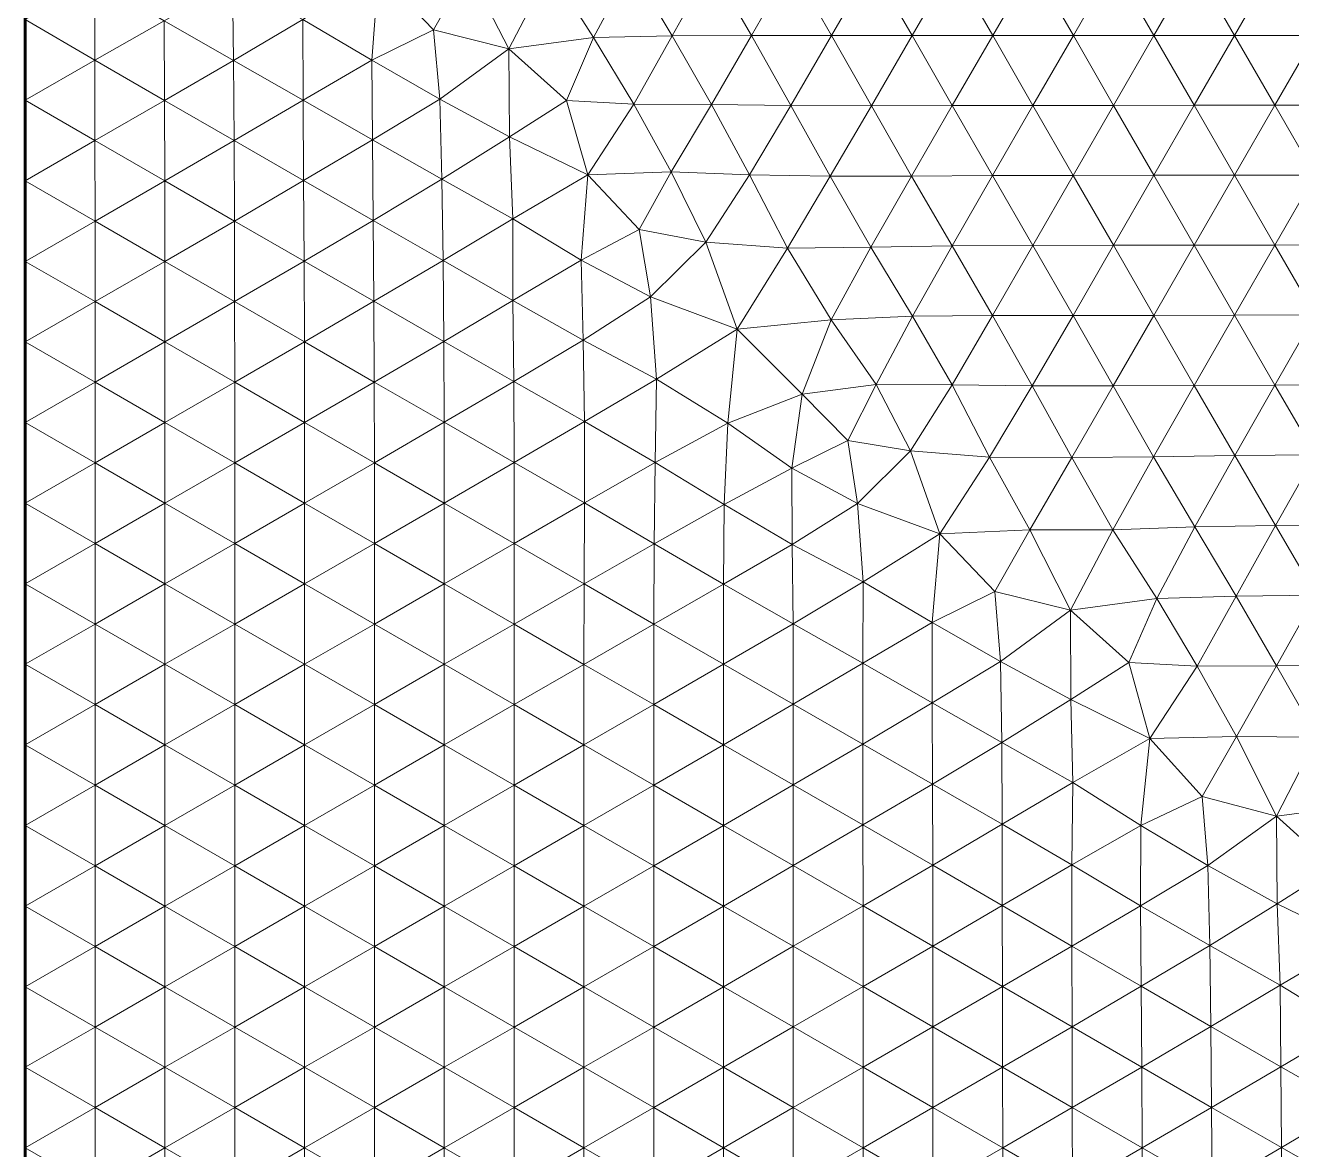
# Model space of a CAD drawing. Extents: x 1.2 to 53.9, y -43.5 to 3.2.
# Drawn here: x 17.5 to 20.642, y -34.479 to -31.689 of the extents above; entities that cross this region are included whole.
import ezdxf

# ---------------------------------------------------------------- set-up
doc = ezdxf.new("R2010")
doc.units = 0
doc.header["$MEASUREMENT"] = 0
doc.layers.add('layer', color=7, linetype='Continuous')

msp = doc.modelspace()

# ---------------------------------------------------------------- linework, layer by layer
at = {"color": 1, "lineweight": 60}
msp.add_line((17.5, -35.6743), (17.5, -23.1743), dxfattribs=at)
at = {"layer": 'layer', "color": 47, "lineweight": 9}
for points in [[(19.9999, -31.5406), (19.7999, -31.5407), (19.8998, -31.7141)], [(20.0999, -31.7139), (19.9999, -31.5406), (19.8998, -31.7141)], [(20.1999, -31.5405), (19.9999, -31.5406), (20.0999, -31.7139)], [(20.2999, -31.7138), (20.1999, -31.5405), (20.0999, -31.7139)], [(20.4, -31.5404), (20.1999, -31.5405), (20.2999, -31.7138)], [(20.5, -31.7137), (20.4, -31.5404), (20.2999, -31.7138)], [(20.6, -31.5404), (20.4, -31.5404), (20.5, -31.7137)], [(20.7, -31.7136), (20.6, -31.5404), (20.5, -31.7137)], [(20.8, -31.5404), (20.6, -31.5404), (20.7, -31.7136)], [(18.3764, -31.5575), (18.1887, -31.6742), (18.3595, -31.7751)], [(18.3764, -31.5575), (18.3595, -31.7751), (18.5124, -31.7)], [(18.5979, -31.5492), (18.3764, -31.5575), (18.5124, -31.7)], [(18.6991, -31.7471), (18.5979, -31.5492), (18.5124, -31.7)], [(18.8017, -31.5502), (18.5979, -31.5492), (18.6991, -31.7471)], [(18.9099, -31.7191), (18.8017, -31.5502), (18.6991, -31.7471)], [(19.0033, -31.5441), (18.8017, -31.5502), (18.9099, -31.7191)], [(19.1044, -31.7147), (19.0033, -31.5441), (18.9099, -31.7191)], [(19.2018, -31.5416), (19.0033, -31.5441), (19.1044, -31.7147)], [(19.3013, -31.7139), (19.2018, -31.5416), (19.1044, -31.7147)], [(19.4006, -31.5409), (19.2018, -31.5416), (19.3013, -31.7139)], [(19.5, -31.7141), (19.4006, -31.5409), (19.3013, -31.7139)], [(19.6001, -31.5408), (19.4006, -31.5409), (19.5, -31.7141)], [(19.6997, -31.7142), (19.6001, -31.5408), (19.5, -31.7141)], [(19.7999, -31.5407), (19.6001, -31.5408), (19.6997, -31.7142)], [(19.8998, -31.7141), (19.7999, -31.5407), (19.6997, -31.7142)], [(17.6728, -31.5762), (17.5, -31.6743), (17.6726, -31.7753)], [(17.6728, -31.5762), (17.6726, -31.7753), (17.8446, -31.6772)], [(18.0137, -31.5803), (17.8446, -31.6772), (18.0168, -31.7761)], [(18.0137, -31.5803), (18.0168, -31.7761), (18.1887, -31.6742)], [(17.5, -31.6743), (17.5, -31.8743), (17.6726, -31.7753)], [(17.8446, -31.6772), (17.6726, -31.7753), (17.8452, -31.8754)], [(17.8446, -31.6772), (17.8452, -31.8754), (18.0168, -31.7761)], [(18.1887, -31.6742), (18.0168, -31.7761), (18.1893, -31.8745)], [(18.1887, -31.6742), (18.1893, -31.8745), (18.3595, -31.7751)], [(18.5124, -31.7), (18.3595, -31.7751), (18.5279, -31.8718)], [(18.5124, -31.7), (18.5279, -31.8718), (18.6991, -31.7471)], [(18.9099, -31.7191), (18.6991, -31.7471), (18.8426, -31.8753)], [(19.0092, -31.8844), (18.9099, -31.7191), (18.8426, -31.8753)], [(19.1044, -31.7147), (18.9099, -31.7191), (19.0092, -31.8844)], [(19.2021, -31.8854), (19.1044, -31.7147), (19.0092, -31.8844)], [(19.3013, -31.7139), (19.1044, -31.7147), (19.2021, -31.8854)], [(19.3993, -31.8873), (19.3013, -31.7139), (19.2021, -31.8854)], [(19.5, -31.7141), (19.3013, -31.7139), (19.3993, -31.8873)], [(19.599, -31.8881), (19.5, -31.7141), (19.3993, -31.8873)], [(19.6997, -31.7142), (19.5, -31.7141), (19.599, -31.8881)], [(19.7994, -31.8879), (19.6997, -31.7142), (19.599, -31.8881)], [(19.8998, -31.7141), (19.6997, -31.7142), (19.7994, -31.8879)], [(19.9997, -31.8875), (19.8998, -31.7141), (19.7994, -31.8879)], [(20.0999, -31.7139), (19.8998, -31.7141), (19.9997, -31.8875)], [(20.1998, -31.8872), (20.0999, -31.7139), (19.9997, -31.8875)], [(20.2999, -31.7138), (20.0999, -31.7139), (20.1998, -31.8872)], [(20.3999, -31.8871), (20.2999, -31.7138), (20.1998, -31.8872)], [(20.5, -31.7137), (20.2999, -31.7138), (20.3999, -31.8871)], [(20.6, -31.887), (20.5, -31.7137), (20.3999, -31.8871)], [(20.7, -31.7136), (20.5, -31.7137), (20.6, -31.887)], [(20.8, -31.8869), (20.7, -31.7136), (20.6, -31.887)], [(18.6991, -31.7471), (18.5279, -31.8718), (18.7012, -31.9655)], [(18.8426, -31.8753), (18.6991, -31.7471), (18.7012, -31.9655)], [(17.6726, -31.7753), (17.5, -31.8743), (17.6728, -31.9747)], [(17.6726, -31.7753), (17.6728, -31.9747), (17.8452, -31.8754)], [(18.0168, -31.7761), (17.8452, -31.8754), (18.0179, -31.9748)], [(18.0168, -31.7761), (18.0179, -31.9748), (18.1893, -31.8745)], [(18.3595, -31.7751), (18.1893, -31.8745), (18.3609, -31.9731)], [(18.3595, -31.7751), (18.3609, -31.9731), (18.5279, -31.8718)], [(17.5, -31.8743), (17.5, -32.0743), (17.6728, -31.9747)], [(17.8452, -31.8754), (17.6728, -31.9747), (17.8457, -32.0746)], [(17.8452, -31.8754), (17.8457, -32.0746), (18.0179, -31.9748)], [(18.1893, -31.8745), (18.0179, -31.9748), (18.1904, -32.0739)], [(18.1893, -31.8745), (18.1904, -32.0739), (18.3609, -31.9731)], [(18.5279, -31.8718), (18.3609, -31.9731), (18.5332, -32.0706)], [(18.5279, -31.8718), (18.5332, -32.0706), (18.7012, -31.9655)], [(18.8426, -31.8753), (18.7012, -31.9655), (18.8951, -32.0594)], [(19.0092, -31.8844), (18.8426, -31.8753), (18.8951, -32.0594)], [(19.1023, -32.0522), (19.0092, -31.8844), (18.8951, -32.0594)], [(19.2021, -31.8854), (19.0092, -31.8844), (19.1023, -32.0522)], [(19.2966, -32.0595), (19.2021, -31.8854), (19.1023, -32.0522)], [(19.3993, -31.8873), (19.2021, -31.8854), (19.2966, -32.0595)], [(19.497, -32.063), (19.3993, -31.8873), (19.2966, -32.0595)], [(19.599, -31.8881), (19.3993, -31.8873), (19.497, -32.063)], [(19.6987, -32.0625), (19.599, -31.8881), (19.497, -32.063)], [(19.7994, -31.8879), (19.599, -31.8881), (19.6987, -32.0625)], [(19.8994, -32.0615), (19.7994, -31.8879), (19.6987, -32.0625)], [(19.9997, -31.8875), (19.7994, -31.8879), (19.8994, -32.0615)], [(20.0997, -32.0609), (19.9997, -31.8875), (19.8994, -32.0615)], [(20.1998, -31.8872), (19.9997, -31.8875), (20.0997, -32.0609)], [(20.2998, -32.0606), (20.1998, -31.8872), (20.0997, -32.0609)], [(20.3999, -31.8871), (20.1998, -31.8872), (20.2998, -32.0606)], [(20.4999, -32.0604), (20.3999, -31.8871), (20.2998, -32.0606)], [(20.6, -31.887), (20.3999, -31.8871), (20.4999, -32.0604)], [(20.7, -32.0602), (20.6, -31.887), (20.4999, -32.0604)], [(20.8, -31.8869), (20.6, -31.887), (20.7, -32.0602)], [(17.6728, -31.9747), (17.5, -32.0743), (17.673, -32.1744)], [(17.6728, -31.9747), (17.673, -32.1744), (17.8457, -32.0746)], [(18.0179, -31.9748), (17.8457, -32.0746), (18.0186, -32.1742)], [(18.0179, -31.9748), (18.0186, -32.1742), (18.1904, -32.0739)], [(18.3609, -31.9731), (18.1904, -32.0739), (18.363, -32.1727)], [(18.3609, -31.9731), (18.363, -32.1727), (18.5332, -32.0706)], [(18.7012, -31.9655), (18.5332, -32.0706), (18.709, -32.1687)], [(18.7012, -31.9655), (18.709, -32.1687), (18.8951, -32.0594)], [(17.5, -32.0743), (17.5, -32.2743), (17.673, -32.1744)], [(17.8457, -32.0746), (17.673, -32.1744), (17.846, -32.2743)], [(17.8457, -32.0746), (17.846, -32.2743), (18.0186, -32.1742)], [(18.1904, -32.0739), (18.0186, -32.1742), (18.1915, -32.2737)], [(18.1904, -32.0739), (18.1915, -32.2737), (18.363, -32.1727)], [(18.5332, -32.0706), (18.363, -32.1727), (18.5364, -32.2718)], [(18.5332, -32.0706), (18.5364, -32.2718), (18.709, -32.1687)], [(18.8951, -32.0594), (18.709, -32.1687), (18.8787, -32.2717)], [(18.8951, -32.0594), (18.8787, -32.2717), (19.0232, -32.1955)], [(19.1023, -32.0522), (18.8951, -32.0594), (19.0232, -32.1955)], [(19.1884, -32.2264), (19.1023, -32.0522), (19.0232, -32.1955)], [(19.2966, -32.0595), (19.1023, -32.0522), (19.1884, -32.2264)], [(19.3908, -32.2419), (19.2966, -32.0595), (19.1884, -32.2264)], [(19.497, -32.063), (19.2966, -32.0595), (19.3908, -32.2419)], [(19.5977, -32.2389), (19.497, -32.063), (19.3908, -32.2419)], [(19.6987, -32.0625), (19.497, -32.063), (19.5977, -32.2389)], [(19.7994, -32.2361), (19.6987, -32.0625), (19.5977, -32.2389)], [(19.8994, -32.0615), (19.6987, -32.0625), (19.7994, -32.2361)], [(19.9995, -32.2349), (19.8994, -32.0615), (19.7994, -32.2361)], [(20.0997, -32.0609), (19.8994, -32.0615), (19.9995, -32.2349)], [(20.1996, -32.2345), (20.0997, -32.0609), (19.9995, -32.2349)], [(20.2998, -32.0606), (20.0997, -32.0609), (20.1996, -32.2345)], [(20.3998, -32.2341), (20.2998, -32.0606), (20.1996, -32.2345)], [(20.4999, -32.0604), (20.2998, -32.0606), (20.3998, -32.2341)], [(20.5999, -32.2338), (20.4999, -32.0604), (20.3998, -32.2341)], [(20.7, -32.0602), (20.4999, -32.0604), (20.5999, -32.2338)], [(20.8, -32.2335), (20.7, -32.0602), (20.5999, -32.2338)], [(18.709, -32.1687), (18.5364, -32.2718), (18.7097, -32.3716)], [(18.709, -32.1687), (18.7097, -32.3716), (18.8787, -32.2717)], [(17.673, -32.1744), (17.5, -32.2743), (17.6731, -32.3743)], [(17.673, -32.1744), (17.6731, -32.3743), (17.846, -32.2743)], [(18.0186, -32.1742), (17.846, -32.2743), (18.0191, -32.3741)], [(18.0186, -32.1742), (18.0191, -32.3741), (18.1915, -32.2737)], [(18.363, -32.1727), (18.1915, -32.2737), (18.3645, -32.3732)], [(18.363, -32.1727), (18.3645, -32.3732), (18.5364, -32.2718)], [(18.8787, -32.2717), (19.0511, -32.3625), (19.0232, -32.1955)], [(19.0232, -32.1955), (19.0511, -32.3625), (19.1884, -32.2264)], [(19.1884, -32.2264), (19.0511, -32.3625), (19.2663, -32.4429)], [(19.3908, -32.2419), (19.1884, -32.2264), (19.2663, -32.4429)], [(19.4989, -32.4198), (19.3908, -32.2419), (19.2663, -32.4429)], [(19.5977, -32.2389), (19.3908, -32.2419), (19.4989, -32.4198)], [(19.701, -32.4106), (19.5977, -32.2389), (19.4989, -32.4198)], [(19.7994, -32.2361), (19.5977, -32.2389), (19.701, -32.4106)], [(19.8994, -32.4089), (19.7994, -32.2361), (19.701, -32.4106)], [(19.9995, -32.2349), (19.7994, -32.2361), (19.8994, -32.4089)], [(20.0991, -32.4087), (19.9995, -32.2349), (19.8994, -32.4089)], [(20.1996, -32.2345), (19.9995, -32.2349), (20.0991, -32.4087)], [(20.2995, -32.4083), (20.1996, -32.2345), (20.0991, -32.4087)], [(20.3998, -32.2341), (20.1996, -32.2345), (20.2995, -32.4083)], [(20.4998, -32.4077), (20.3998, -32.2341), (20.2995, -32.4083)], [(20.5999, -32.2338), (20.3998, -32.2341), (20.4998, -32.4077)], [(20.7, -32.4072), (20.5999, -32.2338), (20.4998, -32.4077)], [(20.8, -32.2335), (20.5999, -32.2338), (20.7, -32.4072)], [(17.5, -32.2743), (17.5, -32.4743), (17.6731, -32.3743)], [(17.846, -32.2743), (17.6731, -32.3743), (17.8462, -32.4743)], [(17.846, -32.2743), (17.8462, -32.4743), (18.0191, -32.3741)], [(18.1915, -32.2737), (18.0191, -32.3741), (18.1922, -32.4739)], [(18.1915, -32.2737), (18.1922, -32.4739), (18.3645, -32.3732)], [(18.5364, -32.2718), (18.3645, -32.3732), (18.5379, -32.4729)], [(18.5364, -32.2718), (18.5379, -32.4729), (18.7097, -32.3716)], [(18.8787, -32.2717), (18.7097, -32.3716), (18.8841, -32.4699)], [(18.8787, -32.2717), (18.8841, -32.4699), (19.0511, -32.3625)], [(17.6731, -32.3743), (17.5, -32.4743), (17.6731, -32.5743)], [(17.6731, -32.3743), (17.6731, -32.5743), (17.8462, -32.4743)], [(18.0191, -32.3741), (17.8462, -32.4743), (18.0194, -32.5742)], [(18.0191, -32.3741), (18.0194, -32.5742), (18.1922, -32.4739)], [(18.3645, -32.3732), (18.1922, -32.4739), (18.3654, -32.5737)], [(18.3645, -32.3732), (18.3654, -32.5737), (18.5379, -32.4729)], [(18.7097, -32.3716), (18.5379, -32.4729), (18.7119, -32.5725)], [(18.7097, -32.3716), (18.7119, -32.5725), (18.8841, -32.4699)], [(19.0511, -32.3625), (18.8841, -32.4699), (19.0657, -32.5665)], [(19.0511, -32.3625), (19.0657, -32.5665), (19.2663, -32.4429)], [(19.4989, -32.4198), (19.2663, -32.4429), (19.4268, -32.6041)], [(19.6106, -32.5798), (19.4989, -32.4198), (19.4268, -32.6041)], [(19.701, -32.4106), (19.4989, -32.4198), (19.6106, -32.5798)], [(19.7996, -32.581), (19.701, -32.4106), (19.6106, -32.5798)], [(19.8994, -32.4089), (19.701, -32.4106), (19.7996, -32.581)], [(19.9976, -32.5835), (19.8994, -32.4089), (19.7996, -32.581)], [(20.0991, -32.4087), (19.8994, -32.4089), (19.9976, -32.5835)], [(20.1986, -32.5835), (20.0991, -32.4087), (19.9976, -32.5835)], [(20.2995, -32.4083), (20.0991, -32.4087), (20.1986, -32.5835)], [(20.3996, -32.5825), (20.2995, -32.4083), (20.1986, -32.5835)], [(20.4998, -32.4077), (20.2995, -32.4083), (20.3996, -32.5825)], [(20.6001, -32.5813), (20.4998, -32.4077), (20.3996, -32.5825)], [(20.7, -32.4072), (20.4998, -32.4077), (20.6001, -32.5813)], [(20.8002, -32.5806), (20.7, -32.4072), (20.6001, -32.5813)], [(19.2663, -32.4429), (19.0657, -32.5665), (19.2427, -32.6755)], [(19.2663, -32.4429), (19.2427, -32.6755), (19.4268, -32.6041)], [(17.5, -32.4743), (17.5, -32.6743), (17.6731, -32.5743)], [(17.8462, -32.4743), (17.6731, -32.5743), (17.8463, -32.6743)], [(17.8462, -32.4743), (17.8463, -32.6743), (18.0194, -32.5742)], [(18.1922, -32.4739), (18.0194, -32.5742), (18.1926, -32.6741)], [(18.1922, -32.4739), (18.1926, -32.6741), (18.3654, -32.5737)], [(18.5379, -32.4729), (18.3654, -32.5737), (18.5389, -32.6736)], [(18.5379, -32.4729), (18.5389, -32.6736), (18.7119, -32.5725)], [(18.8841, -32.4699), (18.7119, -32.5725), (18.8873, -32.672)], [(18.8841, -32.4699), (18.8873, -32.672), (19.0657, -32.5665)], [(17.6731, -32.5743), (17.5, -32.6743), (17.6732, -32.7743)], [(17.6731, -32.5743), (17.6732, -32.7743), (17.8463, -32.6743)], [(18.0194, -32.5742), (17.8463, -32.6743), (18.0195, -32.7743)], [(18.0194, -32.5742), (18.0195, -32.7743), (18.1926, -32.6741)], [(18.3654, -32.5737), (18.1926, -32.6741), (18.3659, -32.7741)], [(18.3654, -32.5737), (18.3659, -32.7741), (18.5389, -32.6736)], [(18.7119, -32.5725), (18.5389, -32.6736), (18.7129, -32.7736)], [(18.7119, -32.5725), (18.7129, -32.7736), (18.8873, -32.672)], [(19.0657, -32.5665), (18.8873, -32.672), (19.0626, -32.7736)], [(19.0657, -32.5665), (19.0626, -32.7736), (19.2427, -32.6755)], [(19.4268, -32.6041), (19.2427, -32.6755), (19.4019, -32.7879)], [(19.4268, -32.6041), (19.4019, -32.7879), (19.5405, -32.7185)], [(19.6106, -32.5798), (19.4268, -32.6041), (19.5405, -32.7185)], [(19.6963, -32.7442), (19.6106, -32.5798), (19.5405, -32.7185)], [(19.7996, -32.581), (19.6106, -32.5798), (19.6963, -32.7442)], [(19.8919, -32.7599), (19.7996, -32.581), (19.6963, -32.7442)], [(19.9976, -32.5835), (19.7996, -32.581), (19.8919, -32.7599)], [(20.0964, -32.7607), (19.9976, -32.5835), (19.8919, -32.7599)], [(20.1986, -32.5835), (19.9976, -32.5835), (20.0964, -32.7607)], [(20.2991, -32.759), (20.1986, -32.5835), (20.0964, -32.7607)], [(20.3996, -32.5825), (20.1986, -32.5835), (20.2991, -32.759)], [(20.5004, -32.7564), (20.3996, -32.5825), (20.2991, -32.759)], [(20.6001, -32.5813), (20.3996, -32.5825), (20.5004, -32.7564)], [(20.7006, -32.7548), (20.6001, -32.5813), (20.5004, -32.7564)], [(20.8002, -32.5806), (20.6001, -32.5813), (20.7006, -32.7548)], [(17.5, -32.6743), (17.5, -32.8743), (17.6732, -32.7743)], [(17.8463, -32.6743), (17.6732, -32.7743), (17.8464, -32.8743)], [(17.8463, -32.6743), (17.8464, -32.8743), (18.0195, -32.7743)], [(18.1926, -32.6741), (18.0195, -32.7743), (18.1928, -32.8742)], [(18.1926, -32.6741), (18.1928, -32.8742), (18.3659, -32.7741)], [(18.5389, -32.6736), (18.3659, -32.7741), (18.5393, -32.8741)], [(18.5389, -32.6736), (18.5393, -32.8741), (18.7129, -32.7736)], [(18.8873, -32.672), (18.7129, -32.7736), (18.8869, -32.8739)], [(18.8873, -32.672), (18.8869, -32.8739), (19.0626, -32.7736)], [(19.2427, -32.6755), (19.0626, -32.7736), (19.2336, -32.8774)], [(19.2427, -32.6755), (19.2336, -32.8774), (19.4019, -32.7879)], [(19.4019, -32.7879), (19.5648, -32.8748), (19.5405, -32.7185)], [(19.5405, -32.7185), (19.5648, -32.8748), (19.6963, -32.7442)], [(19.6963, -32.7442), (19.5648, -32.8748), (19.7686, -32.9506)], [(19.8919, -32.7599), (19.6963, -32.7442), (19.7686, -32.9506)], [(19.9923, -32.9405), (19.8919, -32.7599), (19.7686, -32.9506)], [(20.0964, -32.7607), (19.8919, -32.7599), (19.9923, -32.9405)], [(20.1982, -32.9402), (20.0964, -32.7607), (19.9923, -32.9405)], [(20.2991, -32.759), (20.0964, -32.7607), (20.1982, -32.9402)], [(20.4015, -32.9331), (20.2991, -32.759), (20.1982, -32.9402)], [(20.5004, -32.7564), (20.2991, -32.759), (20.4015, -32.9331)], [(20.6015, -32.9297), (20.5004, -32.7564), (20.4015, -32.9331)], [(20.7006, -32.7548), (20.5004, -32.7564), (20.6015, -32.9297)], [(20.8011, -32.928), (20.7006, -32.7548), (20.6015, -32.9297)], [(17.6732, -32.7743), (17.5, -32.8743), (17.6732, -32.9743)], [(17.6732, -32.7743), (17.6732, -32.9743), (17.8464, -32.8743)], [(18.0195, -32.7743), (17.8464, -32.8743), (18.0196, -32.9743)], [(18.0195, -32.7743), (18.0196, -32.9743), (18.1928, -32.8742)], [(18.3659, -32.7741), (18.1928, -32.8742), (18.366, -32.9742)], [(18.3659, -32.7741), (18.366, -32.9742), (18.5393, -32.8741)], [(18.7129, -32.7736), (18.5393, -32.8741), (18.7128, -32.9742)], [(18.7129, -32.7736), (18.7128, -32.9742), (18.8869, -32.8739)], [(19.0626, -32.7736), (18.8869, -32.8739), (19.06, -32.9749)], [(19.0626, -32.7736), (19.06, -32.9749), (19.2336, -32.8774)], [(19.4019, -32.7879), (19.2336, -32.8774), (19.4027, -32.9766)], [(19.4019, -32.7879), (19.4027, -32.9766), (19.5648, -32.8748)], [(17.5, -32.8743), (17.5, -33.0743), (17.6732, -32.9743)], [(17.8464, -32.8743), (17.6732, -32.9743), (17.8464, -33.0743)], [(17.8464, -32.8743), (17.8464, -33.0743), (18.0196, -32.9743)], [(18.1928, -32.8742), (18.0196, -32.9743), (18.1928, -33.0743)], [(18.1928, -32.8742), (18.1928, -33.0743), (18.366, -32.9742)], [(18.5393, -32.8741), (18.366, -32.9742), (18.5393, -33.0743)], [(18.5393, -32.8741), (18.5393, -33.0743), (18.7128, -32.9742)], [(18.8869, -32.8739), (18.7128, -32.9742), (18.8861, -33.0744)], [(18.8869, -32.8739), (18.8861, -33.0744), (19.06, -32.9749)], [(19.2336, -32.8774), (19.06, -32.9749), (19.232, -33.0753)], [(19.2336, -32.8774), (19.232, -33.0753), (19.4027, -32.9766)], [(19.5648, -32.8748), (19.4027, -32.9766), (19.5782, -33.0698)], [(19.5648, -32.8748), (19.5782, -33.0698), (19.7686, -32.9506)], [(19.7686, -32.9506), (19.5782, -33.0698), (19.7498, -33.1705)], [(19.7686, -32.9506), (19.7498, -33.1705), (19.9047, -33.0935)], [(19.9923, -32.9405), (19.7686, -32.9506), (19.9047, -33.0935)], [(20.0931, -33.14), (19.9923, -32.9405), (19.9047, -33.0935)], [(20.1982, -32.9402), (19.9923, -32.9405), (20.0931, -33.14)], [(20.3068, -33.1107), (20.1982, -32.9402), (20.0931, -33.14)], [(20.4015, -32.9331), (20.1982, -32.9402), (20.3068, -33.1107)], [(20.5037, -33.1051), (20.4015, -32.9331), (20.3068, -33.1107)], [(20.6015, -32.9297), (20.4015, -32.9331), (20.5037, -33.1051)], [(20.7023, -33.1029), (20.6015, -32.9297), (20.5037, -33.1051)], [(20.8011, -32.928), (20.6015, -32.9297), (20.7023, -33.1029)], [(17.6732, -32.9743), (17.5, -33.0743), (17.6732, -33.1743)], [(17.6732, -32.9743), (17.6732, -33.1743), (17.8464, -33.0743)], [(18.0196, -32.9743), (17.8464, -33.0743), (18.0196, -33.1743)], [(18.0196, -32.9743), (18.0196, -33.1743), (18.1928, -33.0743)], [(18.366, -32.9742), (18.1928, -33.0743), (18.3661, -33.1743)], [(18.366, -32.9742), (18.3661, -33.1743), (18.5393, -33.0743)], [(18.7128, -32.9742), (18.5393, -33.0743), (18.7126, -33.1743)], [(18.7128, -32.9742), (18.7126, -33.1743), (18.8861, -33.0744)], [(19.06, -32.9749), (18.8861, -33.0744), (19.0591, -33.1746)], [(19.06, -32.9749), (19.0591, -33.1746), (19.232, -33.0753)], [(19.4027, -32.9766), (19.232, -33.0753), (19.4047, -33.1736)], [(19.4027, -32.9766), (19.4047, -33.1736), (19.5782, -33.0698)], [(17.5, -33.0743), (17.5, -33.2743), (17.6732, -33.1743)], [(17.8464, -33.0743), (17.6732, -33.1743), (17.8464, -33.2743)], [(17.8464, -33.0743), (17.8464, -33.2743), (18.0196, -33.1743)], [(18.1928, -33.0743), (18.0196, -33.1743), (18.1928, -33.2743)], [(18.1928, -33.0743), (18.1928, -33.2743), (18.3661, -33.1743)], [(18.5393, -33.0743), (18.3661, -33.1743), (18.5393, -33.2743)], [(18.5393, -33.0743), (18.5393, -33.2743), (18.7126, -33.1743)], [(18.8861, -33.0744), (18.7126, -33.1743), (18.8858, -33.2744)], [(18.8861, -33.0744), (18.8858, -33.2744), (19.0591, -33.1746)], [(19.232, -33.0753), (19.0591, -33.1746), (19.232, -33.2742)], [(19.232, -33.0753), (19.232, -33.2742), (19.4047, -33.1736)], [(19.5782, -33.0698), (19.4047, -33.1736), (19.5776, -33.2717)], [(19.5782, -33.0698), (19.5776, -33.2717), (19.7498, -33.1705)], [(19.9047, -33.0935), (19.7498, -33.1705), (19.9189, -33.2672)], [(19.9047, -33.0935), (19.9189, -33.2672), (20.0931, -33.14)], [(20.3068, -33.1107), (20.0931, -33.14), (20.2376, -33.2695)], [(20.4074, -33.2789), (20.3068, -33.1107), (20.2376, -33.2695)], [(20.5037, -33.1051), (20.3068, -33.1107), (20.4074, -33.2789)], [(20.604, -33.2783), (20.5037, -33.1051), (20.4074, -33.2789)], [(20.7023, -33.1029), (20.5037, -33.1051), (20.604, -33.2783)], [(20.8031, -33.2765), (20.7023, -33.1029), (20.604, -33.2783)], [(20.0931, -33.14), (19.9189, -33.2672), (20.0933, -33.3617)], [(20.2376, -33.2695), (20.0931, -33.14), (20.0933, -33.3617)], [(19.4047, -33.1736), (19.232, -33.2742), (19.4049, -33.3733)], [(19.4047, -33.1736), (19.4049, -33.3733), (19.5776, -33.2717)], [(19.7498, -33.1705), (19.5776, -33.2717), (19.7496, -33.3702)], [(19.7498, -33.1705), (19.7496, -33.3702), (19.9189, -33.2672)], [(17.6732, -33.1743), (17.5, -33.2743), (17.6732, -33.3743)], [(17.6732, -33.1743), (17.6732, -33.3743), (17.8464, -33.2743)], [(18.0196, -33.1743), (17.8464, -33.2743), (18.0196, -33.3743)], [(18.0196, -33.1743), (18.0196, -33.3743), (18.1928, -33.2743)], [(18.3661, -33.1743), (18.1928, -33.2743), (18.366, -33.3743)], [(18.3661, -33.1743), (18.366, -33.3743), (18.5393, -33.2743)], [(18.7126, -33.1743), (18.5393, -33.2743), (18.7125, -33.3743)], [(18.7126, -33.1743), (18.7125, -33.3743), (18.8858, -33.2744)], [(19.0591, -33.1746), (18.8858, -33.2744), (19.0589, -33.3743)], [(19.0591, -33.1746), (19.0589, -33.3743), (19.232, -33.2742)], [(19.9189, -33.2672), (19.7496, -33.3702), (19.9225, -33.4681)], [(19.9189, -33.2672), (19.9225, -33.4681), (20.0933, -33.3617)], [(17.5, -33.2743), (17.5, -33.4743), (17.6732, -33.3743)], [(17.8464, -33.2743), (17.6732, -33.3743), (17.8464, -33.4743)], [(17.8464, -33.2743), (17.8464, -33.4743), (18.0196, -33.3743)], [(18.1928, -33.2743), (18.0196, -33.3743), (18.1928, -33.4743)], [(18.1928, -33.2743), (18.1928, -33.4743), (18.366, -33.3743)], [(18.5393, -33.2743), (18.366, -33.3743), (18.5392, -33.4743)], [(18.5393, -33.2743), (18.5392, -33.4743), (18.7125, -33.3743)], [(18.8858, -33.2744), (18.7125, -33.3743), (18.8857, -33.4743)], [(18.8858, -33.2744), (18.8857, -33.4743), (19.0589, -33.3743)], [(19.232, -33.2742), (19.0589, -33.3743), (19.2319, -33.4739)], [(19.232, -33.2742), (19.2319, -33.4739), (19.4049, -33.3733)], [(19.5776, -33.2717), (19.4049, -33.3733), (19.5777, -33.4723)], [(19.5776, -33.2717), (19.5777, -33.4723), (19.7496, -33.3702)], [(20.2376, -33.2695), (20.0933, -33.3617), (20.2895, -33.4582)], [(20.4074, -33.2789), (20.2376, -33.2695), (20.2895, -33.4582)], [(20.5044, -33.4537), (20.4074, -33.2789), (20.2895, -33.4582)], [(20.604, -33.2783), (20.4074, -33.2789), (20.5044, -33.4537)], [(20.7051, -33.4551), (20.604, -33.2783), (20.5044, -33.4537)], [(20.8031, -33.2765), (20.604, -33.2783), (20.7051, -33.4551)], [(20.0933, -33.3617), (19.9225, -33.4681), (20.0986, -33.5677)], [(20.0933, -33.3617), (20.0986, -33.5677), (20.2895, -33.4582)], [(17.6732, -33.3743), (17.5, -33.4743), (17.6732, -33.5743)], [(17.6732, -33.3743), (17.6732, -33.5743), (17.8464, -33.4743)], [(18.0196, -33.3743), (17.8464, -33.4743), (18.0196, -33.5743)], [(18.0196, -33.3743), (18.0196, -33.5743), (18.1928, -33.4743)], [(18.366, -33.3743), (18.1928, -33.4743), (18.366, -33.5743)], [(18.366, -33.3743), (18.366, -33.5743), (18.5392, -33.4743)], [(18.7125, -33.3743), (18.5392, -33.4743), (18.7124, -33.5743)], [(18.7125, -33.3743), (18.7124, -33.5743), (18.8857, -33.4743)], [(19.0589, -33.3743), (18.8857, -33.4743), (19.0588, -33.5742)], [(19.0589, -33.3743), (19.0588, -33.5742), (19.2319, -33.4739)], [(19.4049, -33.3733), (19.2319, -33.4739), (19.405, -33.5735)], [(19.4049, -33.3733), (19.405, -33.5735), (19.5777, -33.4723)], [(19.7496, -33.3702), (19.5777, -33.4723), (19.7505, -33.5713)], [(19.7496, -33.3702), (19.7505, -33.5713), (19.9225, -33.4681)], [(20.5044, -33.4537), (20.2895, -33.4582), (20.4195, -33.6022)], [(20.6035, -33.6508), (20.5044, -33.4537), (20.4195, -33.6022)], [(20.7051, -33.4551), (20.5044, -33.4537), (20.6035, -33.6508)], [(20.8125, -33.6236), (20.7051, -33.4551), (20.6035, -33.6508)], [(17.5, -33.4743), (17.5, -33.6743), (17.6732, -33.5743)], [(17.8464, -33.4743), (17.6732, -33.5743), (17.8464, -33.6743)], [(17.8464, -33.4743), (17.8464, -33.6743), (18.0196, -33.5743)], [(18.1928, -33.4743), (18.0196, -33.5743), (18.1928, -33.6743)], [(18.1928, -33.4743), (18.1928, -33.6743), (18.366, -33.5743)], [(18.5392, -33.4743), (18.366, -33.5743), (18.5392, -33.6743)], [(18.5392, -33.4743), (18.5392, -33.6743), (18.7124, -33.5743)], [(18.8857, -33.4743), (18.7124, -33.5743), (18.8856, -33.6743)], [(18.8857, -33.4743), (18.8856, -33.6743), (19.0588, -33.5742)], [(19.2319, -33.4739), (19.0588, -33.5742), (19.2319, -33.674)], [(19.2319, -33.4739), (19.2319, -33.674), (19.405, -33.5735)], [(19.5777, -33.4723), (19.405, -33.5735), (19.5779, -33.6729)], [(19.5777, -33.4723), (19.5779, -33.6729), (19.7505, -33.5713)], [(19.9225, -33.4681), (19.7505, -33.5713), (19.9237, -33.6709)], [(19.9225, -33.4681), (19.9237, -33.6709), (20.0986, -33.5677)], [(20.2895, -33.4582), (20.0986, -33.5677), (20.2672, -33.6746)], [(20.2895, -33.4582), (20.2672, -33.6746), (20.4195, -33.6022)], [(17.6732, -33.5743), (17.5, -33.6743), (17.6732, -33.7743)], [(17.6732, -33.5743), (17.6732, -33.7743), (17.8464, -33.6743)], [(18.0196, -33.5743), (17.8464, -33.6743), (18.0196, -33.7743)], [(18.0196, -33.5743), (18.0196, -33.7743), (18.1928, -33.6743)], [(18.366, -33.5743), (18.1928, -33.6743), (18.366, -33.7743)], [(18.366, -33.5743), (18.366, -33.7743), (18.5392, -33.6743)], [(18.7124, -33.5743), (18.5392, -33.6743), (18.7124, -33.7743)], [(18.7124, -33.5743), (18.7124, -33.7743), (18.8856, -33.6743)], [(19.0588, -33.5742), (18.8856, -33.6743), (19.0588, -33.7742)], [(19.0588, -33.5742), (19.0588, -33.7742), (19.2319, -33.674)], [(19.405, -33.5735), (19.2319, -33.674), (19.405, -33.7738)], [(19.405, -33.5735), (19.405, -33.7738), (19.5779, -33.6729)], [(19.7505, -33.5713), (19.5779, -33.6729), (19.7509, -33.7726)], [(19.7505, -33.5713), (19.7509, -33.7726), (19.9237, -33.6709)], [(20.0986, -33.5677), (19.9237, -33.6709), (20.096, -33.7722)], [(20.0986, -33.5677), (20.096, -33.7722), (20.2672, -33.6746)], [(20.2672, -33.6746), (20.4334, -33.7736), (20.4195, -33.6022)], [(20.4195, -33.6022), (20.4334, -33.7736), (20.6035, -33.6508)], [(20.8125, -33.6236), (20.6035, -33.6508), (20.7459, -33.7791)], [(17.5, -33.6743), (17.5, -33.8743), (17.6732, -33.7743)], [(17.8464, -33.6743), (17.6732, -33.7743), (17.8464, -33.8743)], [(17.8464, -33.6743), (17.8464, -33.8743), (18.0196, -33.7743)], [(18.1928, -33.6743), (18.0196, -33.7743), (18.1928, -33.8743)], [(18.1928, -33.6743), (18.1928, -33.8743), (18.366, -33.7743)], [(18.5392, -33.6743), (18.366, -33.7743), (18.5392, -33.8743)], [(18.5392, -33.6743), (18.5392, -33.8743), (18.7124, -33.7743)], [(18.8856, -33.6743), (18.7124, -33.7743), (18.8856, -33.8743)], [(18.8856, -33.6743), (18.8856, -33.8743), (19.0588, -33.7742)], [(19.2319, -33.674), (19.0588, -33.7742), (19.232, -33.8741)], [(19.2319, -33.674), (19.232, -33.8741), (19.405, -33.7738)], [(19.5779, -33.6729), (19.405, -33.7738), (19.5781, -33.8736)], [(19.5779, -33.6729), (19.5781, -33.8736), (19.7509, -33.7726)], [(19.9237, -33.6709), (19.7509, -33.7726), (19.9236, -33.8729)], [(19.9237, -33.6709), (19.9236, -33.8729), (20.096, -33.7722)], [(20.2672, -33.6746), (20.096, -33.7722), (20.2666, -33.8733)], [(20.2672, -33.6746), (20.2666, -33.8733), (20.4334, -33.7736)], [(20.6035, -33.6508), (20.4334, -33.7736), (20.6054, -33.8683)], [(20.7459, -33.7791), (20.6035, -33.6508), (20.6054, -33.8683)], [(17.6732, -33.7743), (17.5, -33.8743), (17.6732, -33.9743)], [(17.6732, -33.7743), (17.6732, -33.9743), (17.8464, -33.8743)], [(18.0196, -33.7743), (17.8464, -33.8743), (18.0196, -33.9743)], [(18.0196, -33.7743), (18.0196, -33.9743), (18.1928, -33.8743)], [(18.366, -33.7743), (18.1928, -33.8743), (18.366, -33.9743)], [(18.366, -33.7743), (18.366, -33.9743), (18.5392, -33.8743)], [(18.7124, -33.7743), (18.5392, -33.8743), (18.7124, -33.9743)], [(18.7124, -33.7743), (18.7124, -33.9743), (18.8856, -33.8743)], [(19.0588, -33.7742), (18.8856, -33.8743), (19.0588, -33.9742)], [(19.0588, -33.7742), (19.0588, -33.9742), (19.232, -33.8741)], [(19.405, -33.7738), (19.232, -33.8741), (19.4051, -33.974)], [(19.405, -33.7738), (19.4051, -33.974), (19.5781, -33.8736)], [(19.7509, -33.7726), (19.5781, -33.8736), (19.7511, -33.9736)], [(19.7509, -33.7726), (19.7511, -33.9736), (19.9236, -33.8729)], [(20.096, -33.7722), (19.9236, -33.8729), (20.0959, -33.9733)], [(20.096, -33.7722), (20.0959, -33.9733), (20.2666, -33.8733)], [(20.4334, -33.7736), (20.2666, -33.8733), (20.4381, -33.9722)], [(20.4334, -33.7736), (20.4381, -33.9722), (20.6054, -33.8683)], [(20.7459, -33.7791), (20.6054, -33.8683), (20.7984, -33.9625)], [(17.5, -33.8743), (17.5, -34.0743), (17.6732, -33.9743)], [(17.8464, -33.8743), (17.6732, -33.9743), (17.8464, -34.0743)], [(17.8464, -33.8743), (17.8464, -34.0743), (18.0196, -33.9743)], [(18.1928, -33.8743), (18.0196, -33.9743), (18.1928, -34.0743)], [(18.1928, -33.8743), (18.1928, -34.0743), (18.366, -33.9743)], [(18.5392, -33.8743), (18.366, -33.9743), (18.5392, -34.0743)], [(18.5392, -33.8743), (18.5392, -34.0743), (18.7124, -33.9743)], [(18.8856, -33.8743), (18.7124, -33.9743), (18.8856, -34.0743)], [(18.8856, -33.8743), (18.8856, -34.0743), (19.0588, -33.9742)], [(19.232, -33.8741), (19.0588, -33.9742), (19.232, -34.0742)], [(19.232, -33.8741), (19.232, -34.0742), (19.4051, -33.974)], [(19.5781, -33.8736), (19.4051, -33.974), (19.5782, -34.074)], [(19.5781, -33.8736), (19.5782, -34.074), (19.7511, -33.9736)], [(19.9236, -33.8729), (19.7511, -33.9736), (19.9239, -34.0737)], [(19.9236, -33.8729), (19.9239, -34.0737), (20.0959, -33.9733)], [(20.2666, -33.8733), (20.0959, -33.9733), (20.2682, -34.0733)], [(20.2666, -33.8733), (20.2682, -34.0733), (20.4381, -33.9722)], [(20.6054, -33.8683), (20.4381, -33.9722), (20.6133, -34.0707)], [(20.6054, -33.8683), (20.6133, -34.0707), (20.7984, -33.9625)], [(17.6732, -33.9743), (17.5, -34.0743), (17.6732, -34.1743)], [(17.6732, -33.9743), (17.6732, -34.1743), (17.8464, -34.0743)], [(18.0196, -33.9743), (17.8464, -34.0743), (18.0196, -34.1743)], [(18.0196, -33.9743), (18.0196, -34.1743), (18.1928, -34.0743)], [(18.366, -33.9743), (18.1928, -34.0743), (18.366, -34.1743)], [(18.366, -33.9743), (18.366, -34.1743), (18.5392, -34.0743)], [(18.7124, -33.9743), (18.5392, -34.0743), (18.7124, -34.1743)], [(18.7124, -33.9743), (18.7124, -34.1743), (18.8856, -34.0743)], [(19.0588, -33.9742), (18.8856, -34.0743), (19.0588, -34.1743)], [(19.0588, -33.9742), (19.0588, -34.1743), (19.232, -34.0742)], [(19.4051, -33.974), (19.232, -34.0742), (19.4052, -34.1742)], [(19.4051, -33.974), (19.4052, -34.1742), (19.5782, -34.074)], [(19.7511, -33.9736), (19.5782, -34.074), (19.7513, -34.174)], [(19.7511, -33.9736), (19.7513, -34.174), (19.9239, -34.0737)], [(20.0959, -33.9733), (19.9239, -34.0737), (20.0967, -34.1738)], [(20.0959, -33.9733), (20.0967, -34.1738), (20.2682, -34.0733)], [(20.4381, -33.9722), (20.2682, -34.0733), (20.4411, -34.173)], [(20.4381, -33.9722), (20.4411, -34.173), (20.6133, -34.0707)], [(20.7984, -33.9625), (20.6133, -34.0707), (20.7826, -34.1739)], [(17.5, -34.0743), (17.5, -34.2743), (17.6732, -34.1743)], [(17.8464, -34.0743), (17.6732, -34.1743), (17.8464, -34.2743)], [(17.8464, -34.0743), (17.8464, -34.2743), (18.0196, -34.1743)], [(18.1928, -34.0743), (18.0196, -34.1743), (18.1928, -34.2743)], [(18.1928, -34.0743), (18.1928, -34.2743), (18.366, -34.1743)], [(18.5392, -34.0743), (18.366, -34.1743), (18.5392, -34.2743)], [(18.5392, -34.0743), (18.5392, -34.2743), (18.7124, -34.1743)], [(18.8856, -34.0743), (18.7124, -34.1743), (18.8856, -34.2743)], [(18.8856, -34.0743), (18.8856, -34.2743), (19.0588, -34.1743)], [(19.232, -34.0742), (19.0588, -34.1743), (19.232, -34.2743)], [(19.232, -34.0742), (19.232, -34.2743), (19.4052, -34.1742)], [(19.5782, -34.074), (19.4052, -34.1742), (19.5783, -34.2742)], [(19.5782, -34.074), (19.5783, -34.2742), (19.7513, -34.174)], [(19.9239, -34.0737), (19.7513, -34.174), (19.9243, -34.2741)], [(19.9239, -34.0737), (19.9243, -34.2741), (20.0967, -34.1738)], [(20.2682, -34.0733), (20.0967, -34.1738), (20.2696, -34.2738)], [(20.2682, -34.0733), (20.2696, -34.2738), (20.4411, -34.173)], [(20.6133, -34.0707), (20.4411, -34.173), (20.6142, -34.273)], [(20.6133, -34.0707), (20.6142, -34.273), (20.7826, -34.1739)], [(17.6732, -34.1743), (17.5, -34.2743), (17.6732, -34.3743)], [(17.6732, -34.1743), (17.6732, -34.3743), (17.8464, -34.2743)], [(18.0196, -34.1743), (17.8464, -34.2743), (18.0196, -34.3743)], [(18.0196, -34.1743), (18.0196, -34.3743), (18.1928, -34.2743)], [(18.366, -34.1743), (18.1928, -34.2743), (18.366, -34.3743)], [(18.366, -34.1743), (18.366, -34.3743), (18.5392, -34.2743)], [(18.7124, -34.1743), (18.5392, -34.2743), (18.7124, -34.3743)], [(18.7124, -34.1743), (18.7124, -34.3743), (18.8856, -34.2743)], [(19.0588, -34.1743), (18.8856, -34.2743), (19.0588, -34.3743)], [(19.0588, -34.1743), (19.0588, -34.3743), (19.232, -34.2743)], [(19.4052, -34.1742), (19.232, -34.2743), (19.4052, -34.3743)], [(19.4052, -34.1742), (19.4052, -34.3743), (19.5783, -34.2742)], [(19.7513, -34.174), (19.5783, -34.2742), (19.7514, -34.3742)], [(19.7513, -34.174), (19.7514, -34.3742), (19.9243, -34.2741)], [(20.0967, -34.1738), (19.9243, -34.2741), (20.0973, -34.3741)], [(20.0967, -34.1738), (20.0973, -34.3741), (20.2696, -34.2738)], [(20.4411, -34.173), (20.2696, -34.2738), (20.4428, -34.3737)], [(20.4411, -34.173), (20.4428, -34.3737), (20.6142, -34.273)], [(20.7826, -34.1739), (20.6142, -34.273), (20.7883, -34.3715)], [(20.6142, -34.273), (20.4428, -34.3737), (20.6166, -34.4735)], [(20.6142, -34.273), (20.6166, -34.4735), (20.7883, -34.3715)], [(17.5, -34.2743), (17.5, -34.4743), (17.6732, -34.3743)], [(17.8464, -34.2743), (17.6732, -34.3743), (17.8464, -34.4743)], [(17.8464, -34.2743), (17.8464, -34.4743), (18.0196, -34.3743)], [(18.1928, -34.2743), (18.0196, -34.3743), (18.1928, -34.4743)], [(18.1928, -34.2743), (18.1928, -34.4743), (18.366, -34.3743)], [(18.5392, -34.2743), (18.366, -34.3743), (18.5392, -34.4743)], [(18.5392, -34.2743), (18.5392, -34.4743), (18.7124, -34.3743)], [(18.8856, -34.2743), (18.7124, -34.3743), (18.8856, -34.4743)], [(18.8856, -34.2743), (18.8856, -34.4743), (19.0588, -34.3743)], [(19.232, -34.2743), (19.0588, -34.3743), (19.232, -34.4743)], [(19.232, -34.2743), (19.232, -34.4743), (19.4052, -34.3743)], [(19.5783, -34.2742), (19.4052, -34.3743), (19.5784, -34.4743)], [(19.5783, -34.2742), (19.5784, -34.4743), (19.7514, -34.3742)], [(19.9243, -34.2741), (19.7514, -34.3742), (19.9246, -34.4742)], [(19.9243, -34.2741), (19.9246, -34.4742), (20.0973, -34.3741)], [(20.2696, -34.2738), (20.0973, -34.3741), (20.2705, -34.4741)], [(20.2696, -34.2738), (20.2705, -34.4741), (20.4428, -34.3737)], [(17.6732, -34.3743), (17.5, -34.4743), (17.6732, -34.5743)], [(17.6732, -34.3743), (17.6732, -34.5743), (17.8464, -34.4743)], [(18.0196, -34.3743), (17.8464, -34.4743), (18.0196, -34.5743)], [(18.0196, -34.3743), (18.0196, -34.5743), (18.1928, -34.4743)], [(18.366, -34.3743), (18.1928, -34.4743), (18.366, -34.5743)], [(18.366, -34.3743), (18.366, -34.5743), (18.5392, -34.4743)], [(18.7124, -34.3743), (18.5392, -34.4743), (18.7124, -34.5743)], [(18.7124, -34.3743), (18.7124, -34.5743), (18.8856, -34.4743)], [(19.0588, -34.3743), (18.8856, -34.4743), (19.0588, -34.5743)], [(19.0588, -34.3743), (19.0588, -34.5743), (19.232, -34.4743)], [(19.4052, -34.3743), (19.232, -34.4743), (19.4052, -34.5743)], [(19.4052, -34.3743), (19.4052, -34.5743), (19.5784, -34.4743)], [(19.7514, -34.3742), (19.5784, -34.4743), (19.7516, -34.5743)], [(19.7514, -34.3742), (19.7516, -34.5743), (19.9246, -34.4742)], [(20.0973, -34.3741), (19.9246, -34.4742), (20.0978, -34.5742)], [(20.0973, -34.3741), (20.0978, -34.5742), (20.2705, -34.4741)], [(20.4428, -34.3737), (20.2705, -34.4741), (20.4439, -34.5741)], [(20.4428, -34.3737), (20.4439, -34.5741), (20.6166, -34.4735)], [(20.7883, -34.3715), (20.6166, -34.4735), (20.7918, -34.573)], [(17.5, -34.4743), (17.5, -34.6743), (17.6732, -34.5743)], [(17.8464, -34.4743), (17.6732, -34.5743), (17.8464, -34.6742)], [(17.8464, -34.4743), (17.8464, -34.6742), (18.0196, -34.5743)], [(18.1928, -34.4743), (18.0196, -34.5743), (18.1928, -34.6743)], [(18.1928, -34.4743), (18.1928, -34.6743), (18.366, -34.5743)], [(18.5392, -34.4743), (18.366, -34.5743), (18.5392, -34.6743)], [(18.5392, -34.4743), (18.5392, -34.6743), (18.7124, -34.5743)], [(18.8856, -34.4743), (18.7124, -34.5743), (18.8856, -34.6743)], [(18.8856, -34.4743), (18.8856, -34.6743), (19.0588, -34.5743)], [(19.232, -34.4743), (19.0588, -34.5743), (19.232, -34.6743)], [(19.232, -34.4743), (19.232, -34.6743), (19.4052, -34.5743)], [(19.5784, -34.4743), (19.4052, -34.5743), (19.5784, -34.6743)], [(19.5784, -34.4743), (19.5784, -34.6743), (19.7516, -34.5743)], [(19.9246, -34.4742), (19.7516, -34.5743), (19.9248, -34.6743)], [(19.9246, -34.4742), (19.9248, -34.6743), (20.0978, -34.5742)], [(20.2705, -34.4741), (20.0978, -34.5742), (20.271, -34.6743)], [(20.2705, -34.4741), (20.271, -34.6743), (20.4439, -34.5741)], [(20.6166, -34.4735), (20.4439, -34.5741), (20.6178, -34.6741)], [(20.6166, -34.4735), (20.6178, -34.6741), (20.7918, -34.573)]]:
    msp.add_3dface(points, dxfattribs=at)

doc.saveas('drawing.dxf')
